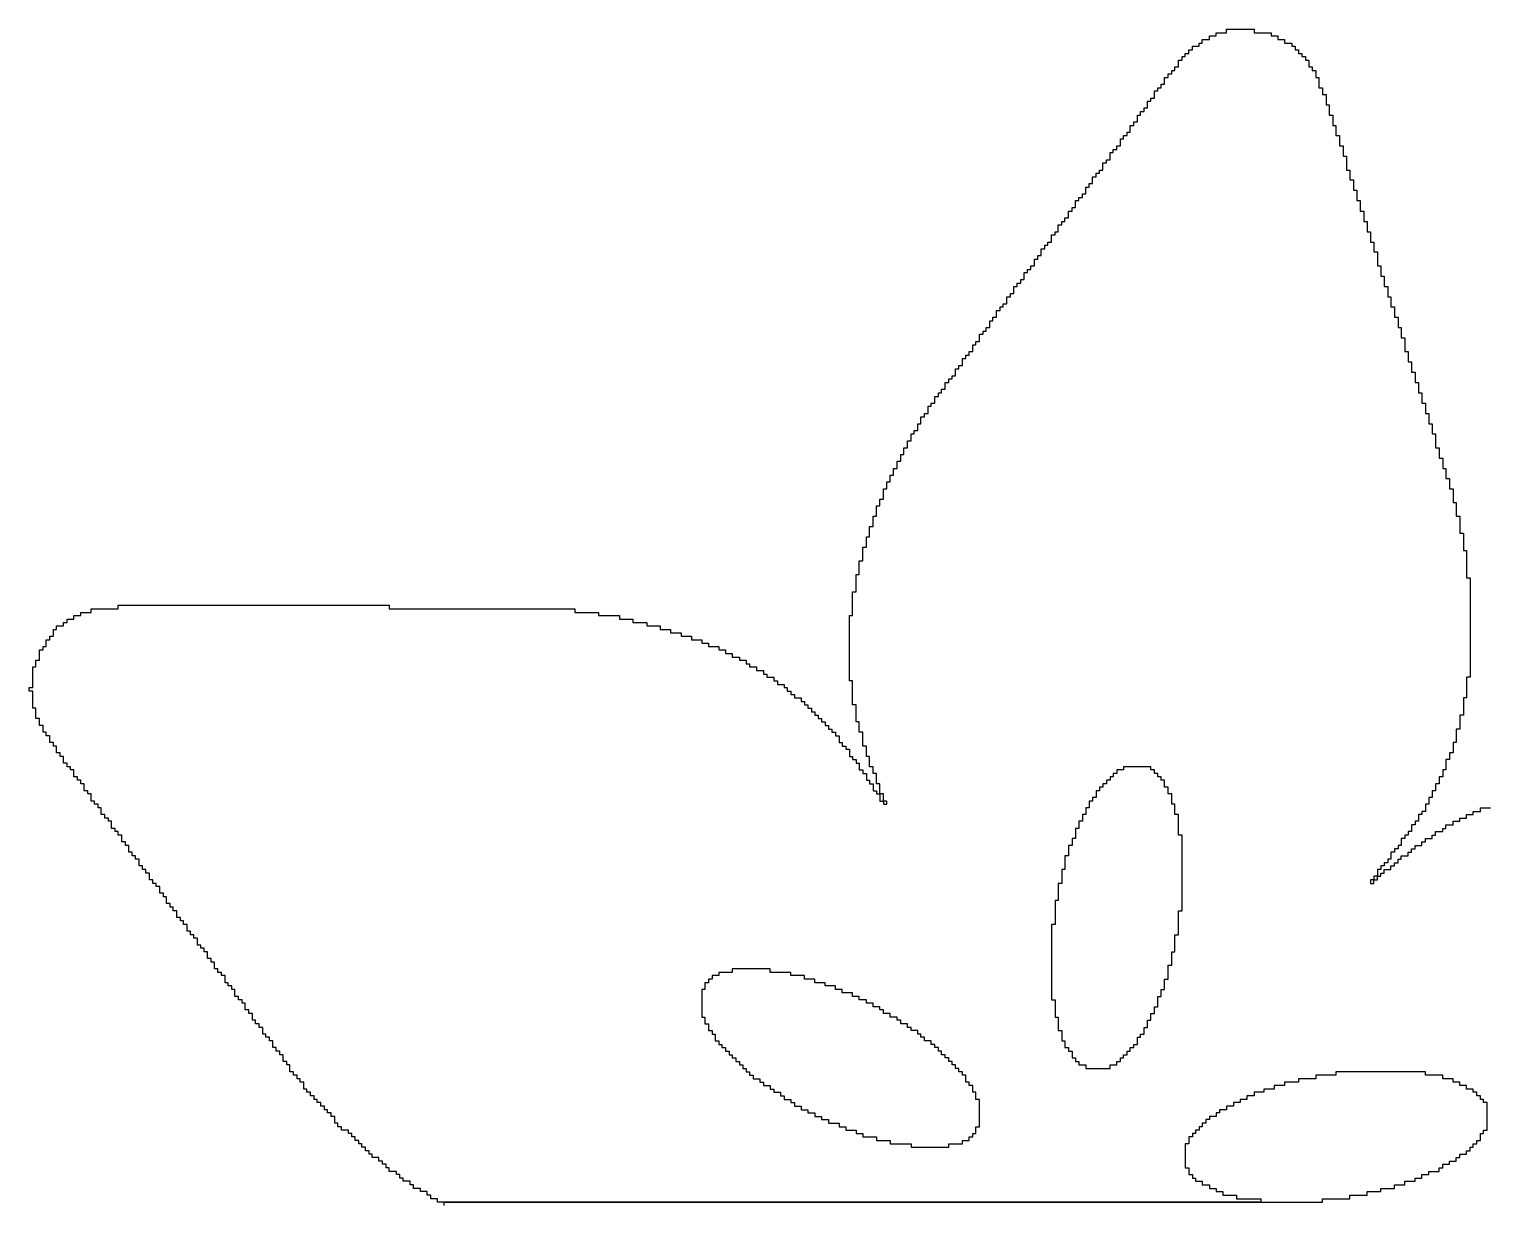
# Model space of a CAD drawing. Extents: x 116.1 to 178.6, y -119.4 to -92.3.
# Drawn here: x 152.688 to 155.93, y -106.177 to -103.567 of the extents above; entities that cross this region are included whole.
import ezdxf

# ---------------------------------------------------------------- set-up
doc = ezdxf.new("R2010")
doc.units = 0
doc.header["$MEASUREMENT"] = 0
doc.layers.add('BLACK', color=7, linetype='CONTINUOUS')

msp = doc.modelspace()

# ---------------------------------------------------------------- linework, layer by layer
at = {"layer": 'BLACK', "linetype": 'CONTINUOUS'}
for p, q in [((155.294, -103.598), (155.294, -103.59)), ((155.294, -103.59), (155.31, -103.59)), ((155.31, -103.59), (155.31, -103.582)), ((155.31, -103.582), (155.325, -103.582)), ((155.325, -103.582), (155.325, -103.575)), ((155.325, -103.575), (155.348, -103.575)), ((155.348, -103.575), (155.348, -103.567)), ((155.348, -103.567), (155.409, -103.567)), ((155.409, -103.567), (155.409, -103.575)), ((155.409, -103.575), (155.447, -103.575)), ((155.447, -103.575), (155.447, -103.582)), ((155.447, -103.582), (155.462, -103.582)), ((155.462, -103.582), (155.462, -103.59)), ((155.462, -103.59), (155.477, -103.59)), ((155.477, -103.59), (155.477, -103.598)), ((155.249, -103.636), (155.249, -103.628)), ((155.249, -103.628), (155.256, -103.628)), ((155.256, -103.628), (155.256, -103.621)), ((155.256, -103.621), (155.264, -103.621)), ((155.264, -103.621), (155.264, -103.613)), ((155.264, -103.613), (155.272, -103.613)), ((155.272, -103.613), (155.272, -103.605)), ((155.272, -103.605), (155.287, -103.605)), ((155.287, -103.605), (155.287, -103.598)), ((155.287, -103.598), (155.294, -103.598)), ((155.477, -103.598), (155.493, -103.598)), ((155.493, -103.598), (155.493, -103.605)), ((155.493, -103.605), (155.5, -103.605)), ((155.5, -103.605), (155.5, -103.613)), ((155.5, -103.613), (155.508, -103.613)), ((155.508, -103.613), (155.508, -103.621)), ((155.508, -103.621), (155.515, -103.621)), ((155.515, -103.621), (155.515, -103.628)), ((155.515, -103.628), (155.523, -103.628)), ((155.523, -103.628), (155.523, -103.636)), ((155.226, -103.666), (155.226, -103.659)), ((155.226, -103.659), (155.233, -103.659)), ((155.233, -103.659), (155.233, -103.651)), ((155.233, -103.651), (155.241, -103.651)), ((155.241, -103.651), (155.241, -103.636)), ((155.241, -103.636), (155.249, -103.636)), ((155.523, -103.636), (155.531, -103.636)), ((155.531, -103.636), (155.531, -103.651)), ((155.531, -103.651), (155.538, -103.651)), ((155.538, -103.651), (155.538, -103.659)), ((155.538, -103.659), (155.546, -103.659)), ((155.546, -103.659), (155.546, -103.674)), ((155.203, -103.697), (155.203, -103.689)), ((155.203, -103.689), (155.21, -103.689)), ((155.21, -103.689), (155.21, -103.674)), ((155.21, -103.674), (155.218, -103.674)), ((155.218, -103.674), (155.218, -103.666)), ((155.218, -103.666), (155.226, -103.666)), ((155.546, -103.674), (155.553, -103.674)), ((155.553, -103.674), (155.553, -103.697)), ((155.172, -103.742), (155.172, -103.727)), ((155.172, -103.727), (155.18, -103.727)), ((155.18, -103.727), (155.18, -103.72)), ((155.18, -103.72), (155.188, -103.72)), ((155.188, -103.72), (155.188, -103.704)), ((155.188, -103.704), (155.195, -103.704)), ((155.195, -103.704), (155.195, -103.697)), ((155.195, -103.697), (155.203, -103.697)), ((155.553, -103.697), (155.561, -103.697)), ((155.561, -103.697), (155.561, -103.712)), ((155.561, -103.712), (155.569, -103.712)), ((155.569, -103.712), (155.569, -103.735)), ((155.15, -103.773), (155.15, -103.758)), ((155.15, -103.758), (155.157, -103.758)), ((155.157, -103.758), (155.157, -103.75)), ((155.157, -103.75), (155.165, -103.75)), ((155.165, -103.75), (155.165, -103.742)), ((155.165, -103.742), (155.172, -103.742)), ((155.569, -103.735), (155.576, -103.735)), ((155.576, -103.735), (155.576, -103.758)), ((155.576, -103.758), (155.584, -103.758)), ((155.584, -103.758), (155.584, -103.781)), ((155.134, -103.796), (155.134, -103.781)), ((155.134, -103.781), (155.142, -103.781)), ((155.142, -103.781), (155.142, -103.773)), ((155.142, -103.773), (155.15, -103.773)), ((155.584, -103.781), (155.591, -103.781)), ((155.591, -103.781), (155.591, -103.803)), ((155.112, -103.826), (155.112, -103.811)), ((155.112, -103.811), (155.119, -103.811)), ((155.119, -103.811), (155.119, -103.803)), ((155.119, -103.803), (155.127, -103.803)), ((155.127, -103.803), (155.127, -103.796)), ((155.127, -103.796), (155.134, -103.796)), ((155.591, -103.803), (155.599, -103.803)), ((155.599, -103.803), (155.599, -103.826)), ((155.081, -103.864), (155.081, -103.857)), ((155.081, -103.857), (155.089, -103.857)), ((155.089, -103.857), (155.089, -103.841)), ((155.089, -103.841), (155.096, -103.841)), ((155.096, -103.841), (155.096, -103.834)), ((155.096, -103.834), (155.104, -103.834)), ((155.104, -103.834), (155.104, -103.826)), ((155.104, -103.826), (155.112, -103.826)), ((155.599, -103.826), (155.607, -103.826)), ((155.607, -103.826), (155.607, -103.849)), ((155.607, -103.849), (155.614, -103.849)), ((155.614, -103.849), (155.614, -103.88)), ((155.058, -103.895), (155.058, -103.887)), ((155.058, -103.887), (155.066, -103.887)), ((155.066, -103.887), (155.066, -103.88)), ((155.066, -103.88), (155.073, -103.88)), ((155.073, -103.88), (155.073, -103.864)), ((155.073, -103.864), (155.081, -103.864)), ((155.614, -103.88), (155.622, -103.88)), ((155.622, -103.88), (155.622, -103.902)), ((155.035, -103.933), (155.035, -103.918)), ((155.035, -103.918), (155.043, -103.918)), ((155.043, -103.918), (155.043, -103.91)), ((155.043, -103.91), (155.05, -103.91)), ((155.05, -103.91), (155.05, -103.895)), ((155.05, -103.895), (155.058, -103.895)), ((155.622, -103.902), (155.63, -103.902)), ((155.63, -103.902), (155.63, -103.925)), ((155.012, -103.963), (155.012, -103.948)), ((155.012, -103.948), (155.02, -103.948)), ((155.02, -103.948), (155.02, -103.941)), ((155.02, -103.941), (155.028, -103.941)), ((155.028, -103.941), (155.028, -103.933)), ((155.028, -103.933), (155.035, -103.933)), ((155.63, -103.925), (155.637, -103.925)), ((155.637, -103.925), (155.637, -103.948)), ((155.637, -103.948), (155.645, -103.948)), ((155.645, -103.948), (155.645, -103.971)), ((154.989, -103.994), (154.989, -103.986)), ((154.989, -103.986), (154.997, -103.986)), ((154.997, -103.986), (154.997, -103.971)), ((154.997, -103.971), (155.005, -103.971)), ((155.005, -103.971), (155.005, -103.963)), ((155.005, -103.963), (155.012, -103.963)), ((155.645, -103.971), (155.653, -103.971)), ((155.653, -103.971), (155.653, -103.994)), ((154.967, -104.024), (154.967, -104.017)), ((154.967, -104.017), (154.974, -104.017)), ((154.974, -104.017), (154.974, -104.002)), ((154.974, -104.002), (154.982, -104.002)), ((154.982, -104.002), (154.982, -103.994)), ((154.982, -103.994), (154.989, -103.994)), ((155.653, -103.994), (155.66, -103.994)), ((155.66, -103.994), (155.66, -104.017)), ((155.66, -104.017), (155.668, -104.017)), ((155.668, -104.017), (155.668, -104.04)), ((154.944, -104.055), (154.944, -104.047)), ((154.944, -104.047), (154.951, -104.047)), ((154.951, -104.047), (154.951, -104.04)), ((154.951, -104.04), (154.959, -104.04)), ((154.959, -104.04), (154.959, -104.024)), ((154.959, -104.024), (154.967, -104.024)), ((155.668, -104.04), (155.675, -104.04)), ((155.675, -104.04), (155.675, -104.062)), ((154.921, -104.093), (154.921, -104.078)), ((154.921, -104.078), (154.929, -104.078)), ((154.929, -104.078), (154.929, -104.07)), ((154.929, -104.07), (154.936, -104.07)), ((154.936, -104.07), (154.936, -104.055)), ((154.936, -104.055), (154.944, -104.055)), ((155.675, -104.062), (155.683, -104.062)), ((155.683, -104.062), (155.683, -104.093)), ((154.898, -104.123), (154.898, -104.108)), ((154.898, -104.108), (154.906, -104.108)), ((154.906, -104.108), (154.906, -104.101)), ((154.906, -104.101), (154.913, -104.101)), ((154.913, -104.101), (154.913, -104.093)), ((154.913, -104.093), (154.921, -104.093)), ((155.683, -104.093), (155.691, -104.093)), ((155.691, -104.093), (155.691, -104.116)), ((155.691, -104.116), (155.698, -104.116)), ((155.698, -104.116), (155.698, -104.139)), ((154.875, -104.154), (154.875, -104.139)), ((154.875, -104.139), (154.883, -104.139)), ((154.883, -104.139), (154.883, -104.131)), ((154.883, -104.131), (154.891, -104.131)), ((154.891, -104.131), (154.891, -104.123)), ((154.891, -104.123), (154.898, -104.123)), ((155.698, -104.139), (155.706, -104.139)), ((155.706, -104.139), (155.706, -104.162)), ((154.852, -104.184), (154.852, -104.177)), ((154.852, -104.177), (154.86, -104.177)), ((154.86, -104.177), (154.86, -104.162)), ((154.86, -104.162), (154.868, -104.162)), ((154.868, -104.162), (154.868, -104.154)), ((154.868, -104.154), (154.875, -104.154)), ((155.706, -104.162), (155.713, -104.162)), ((155.713, -104.162), (155.713, -104.184)), ((154.829, -104.215), (154.829, -104.207)), ((154.829, -104.207), (154.837, -104.207)), ((154.837, -104.207), (154.837, -104.192)), ((154.837, -104.192), (154.845, -104.192)), ((154.845, -104.192), (154.845, -104.184)), ((154.845, -104.184), (154.852, -104.184)), ((155.713, -104.184), (155.721, -104.184)), ((155.721, -104.184), (155.721, -104.207)), ((155.721, -104.207), (155.729, -104.207)), ((155.729, -104.207), (155.729, -104.23)), ((154.799, -104.261), (154.799, -104.245)), ((154.799, -104.245), (154.807, -104.245)), ((154.807, -104.245), (154.807, -104.238)), ((154.807, -104.238), (154.814, -104.238)), ((154.814, -104.238), (154.814, -104.23)), ((154.814, -104.23), (154.822, -104.23)), ((154.822, -104.23), (154.822, -104.215)), ((154.822, -104.215), (154.829, -104.215)), ((155.729, -104.23), (155.736, -104.23)), ((155.736, -104.23), (155.736, -104.253)), ((154.784, -104.283), (154.784, -104.268)), ((154.784, -104.268), (154.791, -104.268)), ((154.791, -104.268), (154.791, -104.261)), ((154.791, -104.261), (154.799, -104.261)), ((155.736, -104.253), (155.744, -104.253)), ((155.744, -104.253), (155.744, -104.283)), ((154.761, -104.314), (154.761, -104.299)), ((154.761, -104.299), (154.769, -104.299)), ((154.769, -104.299), (154.769, -104.291)), ((154.769, -104.291), (154.776, -104.291)), ((154.776, -104.291), (154.776, -104.283)), ((154.776, -104.283), (154.784, -104.283)), ((155.744, -104.283), (155.751, -104.283)), ((155.751, -104.283), (155.751, -104.306)), ((155.751, -104.306), (155.759, -104.306)), ((155.759, -104.306), (155.759, -104.329)), ((154.738, -104.344), (154.738, -104.337)), ((154.738, -104.337), (154.746, -104.337)), ((154.746, -104.337), (154.746, -104.322)), ((154.746, -104.322), (154.753, -104.322)), ((154.753, -104.322), (154.753, -104.314)), ((154.753, -104.314), (154.761, -104.314)), ((155.759, -104.329), (155.767, -104.329)), ((155.767, -104.329), (155.767, -104.352)), ((154.708, -104.383), (154.708, -104.375)), ((154.708, -104.375), (154.715, -104.375)), ((154.715, -104.375), (154.715, -104.367)), ((154.715, -104.367), (154.723, -104.367)), ((154.723, -104.367), (154.723, -104.352)), ((154.723, -104.352), (154.731, -104.352)), ((154.731, -104.352), (154.731, -104.344)), ((154.731, -104.344), (154.738, -104.344)), ((155.767, -104.352), (155.774, -104.352)), ((155.774, -104.352), (155.774, -104.375)), ((155.774, -104.375), (155.782, -104.375)), ((155.782, -104.375), (155.782, -104.398)), ((154.685, -104.421), (154.685, -104.405)), ((154.685, -104.405), (154.692, -104.405)), ((154.692, -104.405), (154.692, -104.398)), ((154.692, -104.398), (154.7, -104.398)), ((154.7, -104.398), (154.7, -104.383)), ((154.7, -104.383), (154.708, -104.383)), ((155.782, -104.398), (155.79, -104.398)), ((155.79, -104.398), (155.79, -104.421)), ((154.669, -104.444), (154.669, -104.428)), ((154.669, -104.428), (154.677, -104.428)), ((154.677, -104.428), (154.677, -104.421)), ((154.677, -104.421), (154.685, -104.421)), ((155.79, -104.421), (155.797, -104.421)), ((155.797, -104.421), (155.797, -104.444)), ((154.647, -104.482), (154.647, -104.466)), ((154.647, -104.466), (154.654, -104.466)), ((154.654, -104.466), (154.654, -104.459)), ((154.654, -104.459), (154.662, -104.459)), ((154.662, -104.459), (154.662, -104.444)), ((154.662, -104.444), (154.669, -104.444)), ((155.797, -104.444), (155.805, -104.444)), ((155.805, -104.444), (155.805, -104.466)), ((155.805, -104.466), (155.812, -104.466)), ((155.812, -104.466), (155.812, -104.497)), ((154.631, -104.512), (154.631, -104.497)), ((154.631, -104.497), (154.639, -104.497)), ((154.639, -104.497), (154.639, -104.482)), ((154.639, -104.482), (154.647, -104.482)), ((155.812, -104.497), (155.82, -104.497)), ((155.82, -104.497), (155.82, -104.52)), ((154.616, -104.543), (154.616, -104.527)), ((154.616, -104.527), (154.624, -104.527)), ((154.624, -104.527), (154.624, -104.512)), ((154.624, -104.512), (154.631, -104.512)), ((155.82, -104.52), (155.828, -104.52)), ((155.828, -104.52), (155.828, -104.543)), ((154.601, -104.573), (154.601, -104.558)), ((154.601, -104.558), (154.608, -104.558)), ((154.608, -104.558), (154.608, -104.543)), ((154.608, -104.543), (154.616, -104.543)), ((155.828, -104.543), (155.835, -104.543)), ((155.835, -104.543), (155.835, -104.565)), ((155.835, -104.565), (155.843, -104.565)), ((155.843, -104.565), (155.843, -104.588)), ((154.586, -104.611), (154.586, -104.588)), ((154.586, -104.588), (154.593, -104.588)), ((154.593, -104.588), (154.593, -104.573)), ((154.593, -104.573), (154.601, -104.573)), ((155.843, -104.588), (155.851, -104.588)), ((155.851, -104.588), (155.851, -104.619)), ((154.57, -104.649), (154.57, -104.626)), ((154.57, -104.626), (154.578, -104.626)), ((154.578, -104.626), (154.578, -104.611)), ((154.578, -104.611), (154.586, -104.611)), ((155.851, -104.619), (155.858, -104.619)), ((155.858, -104.619), (155.858, -104.649)), ((154.563, -104.672), (154.563, -104.649)), ((154.563, -104.649), (154.57, -104.649)), ((155.858, -104.649), (155.866, -104.649)), ((155.866, -104.649), (155.866, -104.687)), ((154.548, -104.718), (154.548, -104.695)), ((154.548, -104.695), (154.555, -104.695)), ((154.555, -104.695), (154.555, -104.672)), ((154.555, -104.672), (154.563, -104.672)), ((155.866, -104.687), (155.874, -104.687)), ((155.874, -104.687), (155.874, -104.725)), ((154.54, -104.748), (154.54, -104.718)), ((154.54, -104.718), (154.548, -104.718)), ((155.874, -104.725), (155.881, -104.725)), ((155.881, -104.725), (155.881, -104.786)), ((154.532, -104.779), (154.532, -104.748)), ((154.532, -104.748), (154.54, -104.748)), ((154.525, -104.817), (154.525, -104.779)), ((154.525, -104.779), (154.532, -104.779)), ((155.881, -104.786), (155.889, -104.786)), ((155.889, -104.786), (155.889, -105.007)), ((154.517, -104.87), (154.517, -104.817)), ((154.517, -104.817), (154.525, -104.817)), ((152.826, -104.863), (152.826, -104.855)), ((152.826, -104.855), (152.886, -104.855)), ((152.886, -104.855), (152.886, -104.847)), ((152.886, -104.847), (153.488, -104.847)), ((153.488, -104.847), (153.488, -104.855)), ((153.488, -104.855), (153.9, -104.855)), ((153.9, -104.855), (153.9, -104.863)), ((152.749, -104.901), (152.749, -104.893)), ((152.749, -104.893), (152.764, -104.893)), ((152.764, -104.893), (152.764, -104.885)), ((152.764, -104.885), (152.772, -104.885)), ((152.772, -104.885), (152.772, -104.878)), ((152.772, -104.878), (152.787, -104.878)), ((152.787, -104.878), (152.787, -104.87)), ((152.787, -104.87), (152.803, -104.87)), ((152.803, -104.87), (152.803, -104.863)), ((152.803, -104.863), (152.826, -104.863)), ((153.9, -104.863), (153.953, -104.863)), ((153.953, -104.863), (153.953, -104.87)), ((153.953, -104.87), (153.999, -104.87)), ((153.999, -104.87), (153.999, -104.878)), ((153.999, -104.878), (154.029, -104.878)), ((154.029, -104.878), (154.029, -104.885)), ((154.029, -104.885), (154.06, -104.885)), ((154.06, -104.885), (154.06, -104.893)), ((154.06, -104.893), (154.09, -104.893)), ((154.09, -104.893), (154.09, -104.901)), ((154.51, -105.015), (154.51, -104.87)), ((154.51, -104.87), (154.517, -104.87)), ((152.726, -104.939), (152.726, -104.924)), ((152.726, -104.924), (152.734, -104.924)), ((152.734, -104.924), (152.734, -104.916)), ((152.734, -104.916), (152.742, -104.916)), ((152.742, -104.916), (152.742, -104.901)), ((152.742, -104.901), (152.749, -104.901)), ((154.09, -104.901), (154.113, -104.901)), ((154.113, -104.901), (154.113, -104.908)), ((154.113, -104.908), (154.136, -104.908)), ((154.136, -104.908), (154.136, -104.916)), ((154.136, -104.916), (154.159, -104.916)), ((154.159, -104.916), (154.159, -104.924)), ((154.159, -104.924), (154.182, -104.924)), ((154.182, -104.924), (154.182, -104.931)), ((152.711, -104.969), (152.711, -104.946)), ((152.711, -104.946), (152.719, -104.946)), ((152.719, -104.946), (152.719, -104.939)), ((152.719, -104.939), (152.726, -104.939)), ((154.182, -104.931), (154.197, -104.931)), ((154.197, -104.931), (154.197, -104.939)), ((154.197, -104.939), (154.22, -104.939)), ((154.22, -104.939), (154.22, -104.946)), ((154.22, -104.946), (154.235, -104.946)), ((154.235, -104.946), (154.235, -104.954)), ((154.235, -104.954), (154.25, -104.954)), ((154.25, -104.954), (154.25, -104.962)), ((152.696, -105.03), (152.696, -104.984)), ((152.696, -104.984), (152.703, -104.984)), ((152.703, -104.984), (152.703, -104.969)), ((152.703, -104.969), (152.711, -104.969)), ((154.25, -104.962), (154.266, -104.962)), ((154.266, -104.962), (154.266, -104.969)), ((154.266, -104.969), (154.281, -104.969)), ((154.281, -104.969), (154.281, -104.977)), ((154.281, -104.977), (154.288, -104.977)), ((154.288, -104.977), (154.288, -104.984)), ((154.288, -104.984), (154.304, -104.984)), ((154.304, -104.984), (154.304, -104.992)), ((154.304, -104.992), (154.319, -104.992)), ((154.319, -104.992), (154.319, -105)), ((154.319, -105), (154.327, -105)), ((154.327, -105), (154.327, -105.007)), ((154.327, -105.007), (154.342, -105.007)), ((154.342, -105.007), (154.342, -105.015)), ((154.342, -105.015), (154.35, -105.015)), ((154.35, -105.015), (154.35, -105.023)), ((154.35, -105.023), (154.365, -105.023)), ((154.365, -105.023), (154.365, -105.03)), ((154.517, -105.015), (154.51, -105.015)), ((154.517, -105.068), (154.517, -105.015)), ((155.889, -105.007), (155.881, -105.007)), ((155.881, -105.007), (155.881, -105.053)), ((152.688, -105.038), (152.688, -105.03)), ((152.688, -105.03), (152.696, -105.03)), ((152.696, -105.038), (152.688, -105.038)), ((152.696, -105.076), (152.696, -105.038)), ((154.365, -105.03), (154.372, -105.03)), ((154.372, -105.03), (154.372, -105.038)), ((154.372, -105.038), (154.38, -105.038)), ((154.38, -105.038), (154.38, -105.045)), ((154.38, -105.045), (154.388, -105.045)), ((154.388, -105.045), (154.388, -105.053)), ((154.388, -105.053), (154.403, -105.053)), ((154.403, -105.053), (154.403, -105.061)), ((155.881, -105.053), (155.874, -105.053)), ((155.874, -105.053), (155.874, -105.091)), ((152.703, -105.076), (152.696, -105.076)), ((152.703, -105.099), (152.703, -105.076)), ((154.403, -105.061), (154.41, -105.061)), ((154.41, -105.061), (154.41, -105.068)), ((154.41, -105.068), (154.418, -105.068)), ((154.418, -105.068), (154.418, -105.076)), ((154.418, -105.076), (154.426, -105.076)), ((154.426, -105.076), (154.426, -105.084)), ((154.426, -105.084), (154.433, -105.084)), ((154.433, -105.084), (154.433, -105.091)), ((154.525, -105.068), (154.517, -105.068)), ((154.525, -105.106), (154.525, -105.068)), ((152.711, -105.099), (152.703, -105.099)), ((152.711, -105.114), (152.711, -105.099)), ((152.719, -105.114), (152.711, -105.114)), ((152.719, -105.129), (152.719, -105.114)), ((154.433, -105.091), (154.441, -105.091)), ((154.441, -105.091), (154.441, -105.099)), ((154.441, -105.099), (154.448, -105.099)), ((154.448, -105.099), (154.448, -105.106)), ((154.448, -105.106), (154.456, -105.106)), ((154.456, -105.106), (154.456, -105.114)), ((154.456, -105.114), (154.464, -105.114)), ((154.464, -105.114), (154.464, -105.122)), ((154.532, -105.106), (154.525, -105.106)), ((154.532, -105.129), (154.532, -105.106)), ((155.874, -105.091), (155.866, -105.091)), ((155.866, -105.091), (155.866, -105.122)), ((152.726, -105.129), (152.719, -105.129)), ((152.726, -105.137), (152.726, -105.129)), ((152.734, -105.137), (152.726, -105.137)), ((152.734, -105.152), (152.734, -105.137)), ((152.742, -105.152), (152.734, -105.152)), ((152.742, -105.16), (152.742, -105.152)), ((154.464, -105.122), (154.471, -105.122)), ((154.471, -105.122), (154.471, -105.129)), ((154.471, -105.129), (154.479, -105.129)), ((154.479, -105.129), (154.479, -105.137)), ((154.479, -105.137), (154.487, -105.137)), ((154.487, -105.137), (154.487, -105.152)), ((154.487, -105.152), (154.494, -105.152)), ((154.494, -105.152), (154.494, -105.16)), ((154.54, -105.129), (154.532, -105.129)), ((154.54, -105.16), (154.54, -105.129)), ((155.858, -105.152), (155.851, -105.152)), ((155.851, -105.152), (155.851, -105.175)), ((155.866, -105.122), (155.858, -105.122)), ((155.858, -105.122), (155.858, -105.152)), ((152.749, -105.16), (152.742, -105.16)), ((152.749, -105.175), (152.749, -105.16)), ((152.757, -105.175), (152.749, -105.175)), ((152.757, -105.183), (152.757, -105.175)), ((152.764, -105.183), (152.757, -105.183)), ((152.764, -105.198), (152.764, -105.183)), ((154.494, -105.16), (154.502, -105.16)), ((154.502, -105.16), (154.502, -105.167)), ((154.502, -105.167), (154.51, -105.167)), ((154.51, -105.167), (154.51, -105.183)), ((154.51, -105.183), (154.517, -105.183)), ((154.517, -105.183), (154.517, -105.19)), ((154.548, -105.16), (154.54, -105.16)), ((154.548, -105.183), (154.548, -105.16)), ((154.555, -105.183), (154.548, -105.183)), ((154.555, -105.206), (154.555, -105.183)), ((155.851, -105.175), (155.843, -105.175)), ((155.843, -105.175), (155.843, -105.19)), ((152.772, -105.198), (152.764, -105.198)), ((152.772, -105.206), (152.772, -105.198)), ((152.78, -105.206), (152.772, -105.206)), ((152.78, -105.213), (152.78, -105.206)), ((152.787, -105.213), (152.78, -105.213)), ((152.787, -105.228), (152.787, -105.213)), ((154.517, -105.19), (154.525, -105.19)), ((154.525, -105.19), (154.525, -105.198)), ((154.525, -105.198), (154.532, -105.198)), ((154.532, -105.198), (154.532, -105.213)), ((154.532, -105.213), (154.54, -105.213)), ((154.54, -105.213), (154.54, -105.221)), ((154.563, -105.206), (154.555, -105.206)), ((154.563, -105.221), (154.563, -105.206)), ((155.119, -105.213), (155.104, -105.213)), ((155.104, -105.213), (155.104, -105.221)), ((155.18, -105.206), (155.119, -105.206)), ((155.119, -105.206), (155.119, -105.213)), ((155.18, -105.213), (155.18, -105.206)), ((155.188, -105.213), (155.18, -105.213)), ((155.188, -105.221), (155.188, -105.213)), ((155.835, -105.213), (155.828, -105.213)), ((155.828, -105.213), (155.828, -105.228)), ((155.843, -105.19), (155.835, -105.19)), ((155.835, -105.19), (155.835, -105.213)), ((152.795, -105.228), (152.787, -105.228)), ((152.795, -105.236), (152.795, -105.228)), ((152.803, -105.236), (152.795, -105.236)), ((152.803, -105.244), (152.803, -105.236)), ((152.81, -105.244), (152.803, -105.244)), ((152.81, -105.259), (152.81, -105.244)), ((154.54, -105.221), (154.548, -105.221)), ((154.548, -105.221), (154.548, -105.236)), ((154.548, -105.236), (154.555, -105.236)), ((154.555, -105.236), (154.555, -105.244)), ((154.555, -105.244), (154.563, -105.244)), ((154.57, -105.221), (154.563, -105.221)), ((154.563, -105.244), (154.563, -105.259)), ((154.57, -105.244), (154.57, -105.221)), ((154.578, -105.244), (154.57, -105.244)), ((154.578, -105.266), (154.578, -105.244)), ((155.073, -105.251), (155.066, -105.251)), ((155.066, -105.251), (155.066, -105.259)), ((155.081, -105.244), (155.073, -105.244)), ((155.073, -105.244), (155.073, -105.251)), ((155.089, -105.236), (155.081, -105.236)), ((155.081, -105.236), (155.081, -105.244)), ((155.096, -105.228), (155.089, -105.228)), ((155.089, -105.228), (155.089, -105.236)), ((155.096, -105.221), (155.096, -105.228)), ((155.104, -105.221), (155.096, -105.221)), ((155.195, -105.221), (155.188, -105.221)), ((155.195, -105.228), (155.195, -105.221)), ((155.203, -105.228), (155.195, -105.228)), ((155.203, -105.236), (155.203, -105.228)), ((155.21, -105.236), (155.203, -105.236)), ((155.21, -105.251), (155.21, -105.236)), ((155.218, -105.251), (155.21, -105.251)), ((155.218, -105.266), (155.218, -105.251)), ((155.82, -105.244), (155.812, -105.244)), ((155.812, -105.244), (155.812, -105.259)), ((155.828, -105.228), (155.82, -105.228)), ((155.82, -105.228), (155.82, -105.244)), ((152.818, -105.259), (152.81, -105.259)), ((152.818, -105.266), (152.818, -105.259)), ((152.826, -105.266), (152.818, -105.266)), ((152.826, -105.282), (152.826, -105.266)), ((152.833, -105.282), (152.826, -105.282)), ((152.833, -105.289), (152.833, -105.282)), ((154.563, -105.259), (154.57, -105.259)), ((154.57, -105.259), (154.57, -105.266)), ((154.57, -105.266), (154.578, -105.266)), ((154.578, -105.266), (154.578, -105.282)), ((154.586, -105.266), (154.578, -105.266)), ((154.578, -105.282), (154.586, -105.282)), ((154.586, -105.282), (154.586, -105.266)), ((154.586, -105.282), (154.586, -105.289)), ((154.593, -105.282), (154.586, -105.282)), ((154.593, -105.289), (154.593, -105.282)), ((155.05, -105.282), (155.043, -105.282)), ((155.043, -105.282), (155.043, -105.297)), ((155.058, -105.274), (155.05, -105.274)), ((155.05, -105.274), (155.05, -105.282)), ((155.066, -105.259), (155.058, -105.259)), ((155.058, -105.259), (155.058, -105.274)), ((155.226, -105.266), (155.218, -105.266)), ((155.226, -105.289), (155.226, -105.266)), ((155.805, -105.274), (155.797, -105.274)), ((155.797, -105.274), (155.797, -105.289)), ((155.812, -105.259), (155.805, -105.259)), ((155.805, -105.259), (155.805, -105.274)), ((152.841, -105.289), (152.833, -105.289)), ((152.841, -105.297), (152.841, -105.289)), ((152.848, -105.297), (152.841, -105.297)), ((152.848, -105.312), (152.848, -105.297)), ((152.856, -105.312), (152.848, -105.312)), ((152.856, -105.32), (152.856, -105.312)), ((154.586, -105.289), (154.593, -105.289)), ((155.035, -105.312), (155.028, -105.312)), ((155.028, -105.312), (155.028, -105.327)), ((155.043, -105.297), (155.035, -105.297)), ((155.035, -105.297), (155.035, -105.312)), ((155.233, -105.289), (155.226, -105.289)), ((155.233, -105.312), (155.233, -105.289)), ((155.241, -105.312), (155.233, -105.312)), ((155.241, -105.358), (155.241, -105.312)), ((155.782, -105.312), (155.774, -105.312)), ((155.774, -105.312), (155.774, -105.327)), ((155.79, -105.305), (155.782, -105.305)), ((155.782, -105.305), (155.782, -105.312)), ((155.797, -105.289), (155.79, -105.289)), ((155.79, -105.289), (155.79, -105.305)), ((155.881, -105.32), (155.881, -105.312)), ((155.881, -105.312), (155.896, -105.312)), ((155.896, -105.312), (155.896, -105.305)), ((155.896, -105.305), (155.912, -105.305)), ((155.912, -105.305), (155.912, -105.297)), ((155.912, -105.297), (155.934, -105.297)), ((152.864, -105.32), (152.856, -105.32)), ((152.864, -105.327), (152.864, -105.32)), ((152.871, -105.327), (152.864, -105.327)), ((152.871, -105.343), (152.871, -105.327)), ((152.879, -105.343), (152.871, -105.343)), ((152.879, -105.35), (152.879, -105.343)), ((155.02, -105.343), (155.012, -105.343)), ((155.012, -105.343), (155.012, -105.365)), ((155.028, -105.327), (155.02, -105.327)), ((155.02, -105.327), (155.02, -105.343)), ((155.767, -105.335), (155.759, -105.335)), ((155.759, -105.335), (155.759, -105.35)), ((155.774, -105.327), (155.767, -105.327)), ((155.767, -105.327), (155.767, -105.335)), ((155.828, -105.35), (155.828, -105.343)), ((155.828, -105.343), (155.835, -105.343)), ((155.835, -105.343), (155.835, -105.335)), ((155.835, -105.335), (155.851, -105.335)), ((155.851, -105.335), (155.851, -105.327)), ((155.851, -105.327), (155.866, -105.327)), ((155.866, -105.327), (155.866, -105.32)), ((155.866, -105.32), (155.881, -105.32)), ((152.886, -105.35), (152.879, -105.35)), ((152.886, -105.358), (152.886, -105.35)), ((152.894, -105.358), (152.886, -105.358)), ((152.894, -105.373), (152.894, -105.358)), ((152.902, -105.373), (152.894, -105.373)), ((152.902, -105.381), (152.902, -105.373)), ((152.909, -105.381), (152.902, -105.381)), ((152.909, -105.396), (152.909, -105.381)), ((155.005, -105.381), (154.997, -105.381)), ((154.997, -105.381), (154.997, -105.404)), ((155.012, -105.365), (155.005, -105.365)), ((155.005, -105.365), (155.005, -105.381)), ((155.249, -105.358), (155.241, -105.358)), ((155.249, -105.526), (155.249, -105.358)), ((155.736, -105.381), (155.729, -105.381)), ((155.729, -105.381), (155.729, -105.388)), ((155.744, -105.365), (155.736, -105.365)), ((155.736, -105.365), (155.736, -105.381)), ((155.751, -105.358), (155.744, -105.358)), ((155.744, -105.358), (155.744, -105.365)), ((155.759, -105.35), (155.751, -105.35)), ((155.751, -105.35), (155.751, -105.358)), ((155.767, -105.388), (155.767, -105.381)), ((155.767, -105.381), (155.782, -105.381)), ((155.782, -105.381), (155.782, -105.373)), ((155.782, -105.373), (155.79, -105.373)), ((155.79, -105.373), (155.79, -105.365)), ((155.79, -105.365), (155.805, -105.365)), ((155.805, -105.365), (155.805, -105.358)), ((155.805, -105.358), (155.812, -105.358)), ((155.812, -105.358), (155.812, -105.35)), ((155.812, -105.35), (155.828, -105.35)), ((152.917, -105.396), (152.909, -105.396)), ((152.917, -105.404), (152.917, -105.396)), ((152.924, -105.404), (152.917, -105.404)), ((152.924, -105.411), (152.924, -105.404)), ((152.932, -105.411), (152.924, -105.411)), ((152.932, -105.426), (152.932, -105.411)), ((154.997, -105.404), (154.989, -105.404)), ((154.989, -105.404), (154.989, -105.434)), ((155.713, -105.411), (155.706, -105.411)), ((155.706, -105.411), (155.706, -105.419)), ((155.721, -105.396), (155.713, -105.396)), ((155.713, -105.396), (155.713, -105.411)), ((155.729, -105.388), (155.721, -105.388)), ((155.721, -105.388), (155.721, -105.396)), ((155.729, -105.419), (155.729, -105.411)), ((155.729, -105.411), (155.736, -105.411)), ((155.736, -105.411), (155.736, -105.404)), ((155.736, -105.404), (155.751, -105.404)), ((155.751, -105.404), (155.751, -105.396)), ((155.751, -105.396), (155.759, -105.396)), ((155.759, -105.396), (155.759, -105.388)), ((155.759, -105.388), (155.767, -105.388)), ((152.94, -105.426), (152.932, -105.426)), ((152.94, -105.434), (152.94, -105.426)), ((152.947, -105.434), (152.94, -105.434)), ((152.947, -105.442), (152.947, -105.434)), ((152.955, -105.442), (152.947, -105.442)), ((152.955, -105.457), (152.955, -105.442)), ((154.989, -105.434), (154.982, -105.434)), ((154.982, -105.434), (154.982, -105.465)), ((155.691, -105.434), (155.683, -105.434)), ((155.683, -105.434), (155.683, -105.449)), ((155.698, -105.426), (155.691, -105.426)), ((155.691, -105.426), (155.691, -105.434)), ((155.691, -105.449), (155.691, -105.442)), ((155.691, -105.442), (155.698, -105.442)), ((155.706, -105.419), (155.698, -105.419)), ((155.698, -105.419), (155.698, -105.426)), ((155.698, -105.442), (155.698, -105.434)), ((155.698, -105.434), (155.713, -105.434)), ((155.713, -105.434), (155.713, -105.426)), ((155.713, -105.426), (155.721, -105.426)), ((155.721, -105.426), (155.721, -105.419)), ((155.721, -105.419), (155.729, -105.419)), ((152.963, -105.457), (152.955, -105.457)), ((152.963, -105.465), (152.963, -105.457)), ((152.97, -105.465), (152.963, -105.465)), ((152.97, -105.472), (152.97, -105.465)), ((152.978, -105.472), (152.97, -105.472)), ((152.978, -105.487), (152.978, -105.472)), ((154.982, -105.465), (154.974, -105.465)), ((154.974, -105.465), (154.974, -105.503)), ((155.675, -105.457), (155.668, -105.457)), ((155.668, -105.457), (155.668, -105.465)), ((155.668, -105.465), (155.675, -105.465)), ((155.683, -105.449), (155.675, -105.449)), ((155.675, -105.449), (155.675, -105.457)), ((155.675, -105.465), (155.675, -105.457)), ((155.675, -105.457), (155.683, -105.457)), ((155.683, -105.457), (155.683, -105.449)), ((155.683, -105.449), (155.691, -105.449)), ((152.986, -105.487), (152.978, -105.487)), ((152.986, -105.495), (152.986, -105.487)), ((152.993, -105.495), (152.986, -105.495)), ((152.993, -105.51), (152.993, -105.495)), ((153.001, -105.51), (152.993, -105.51)), ((153.001, -105.518), (153.001, -105.51)), ((154.974, -105.503), (154.967, -105.503)), ((154.967, -105.503), (154.967, -105.556)), ((153.008, -105.518), (153.001, -105.518)), ((153.008, -105.526), (153.008, -105.518)), ((153.016, -105.526), (153.008, -105.526)), ((153.016, -105.541), (153.016, -105.526)), ((153.024, -105.541), (153.016, -105.541)), ((153.024, -105.548), (153.024, -105.541)), ((155.241, -105.579), (155.241, -105.526)), ((155.241, -105.526), (155.249, -105.526)), ((153.031, -105.548), (153.024, -105.548)), ((153.031, -105.556), (153.031, -105.548)), ((153.039, -105.556), (153.031, -105.556)), ((153.039, -105.571), (153.039, -105.556)), ((153.046, -105.571), (153.039, -105.571)), ((153.046, -105.579), (153.046, -105.571)), ((154.967, -105.556), (154.959, -105.556)), ((154.959, -105.556), (154.959, -105.724)), ((153.054, -105.579), (153.046, -105.579)), ((153.054, -105.587), (153.054, -105.579)), ((153.062, -105.587), (153.054, -105.587)), ((153.062, -105.602), (153.062, -105.587)), ((153.069, -105.602), (153.062, -105.602)), ((153.069, -105.609), (153.069, -105.602)), ((155.233, -105.617), (155.233, -105.579)), ((155.233, -105.579), (155.241, -105.579)), ((153.077, -105.609), (153.069, -105.609)), ((153.077, -105.617), (153.077, -105.609)), ((153.084, -105.617), (153.077, -105.617)), ((153.084, -105.632), (153.084, -105.617)), ((153.092, -105.632), (153.084, -105.632)), ((153.092, -105.64), (153.092, -105.632)), ((153.1, -105.64), (153.092, -105.64)), ((153.1, -105.655), (153.1, -105.64)), ((155.226, -105.647), (155.226, -105.617)), ((155.226, -105.617), (155.233, -105.617)), ((153.107, -105.655), (153.1, -105.655)), ((153.107, -105.663), (153.107, -105.655)), ((153.115, -105.663), (153.107, -105.663)), ((153.115, -105.67), (153.115, -105.663)), ((153.123, -105.67), (153.115, -105.67)), ((153.123, -105.686), (153.123, -105.67)), ((154.205, -105.67), (154.205, -105.678)), ((154.22, -105.67), (154.205, -105.67)), ((154.25, -105.663), (154.22, -105.663)), ((154.22, -105.663), (154.22, -105.67)), ((154.334, -105.655), (154.25, -105.655)), ((154.25, -105.655), (154.25, -105.663)), ((154.334, -105.663), (154.334, -105.655)), ((154.38, -105.663), (154.334, -105.663)), ((154.38, -105.67), (154.38, -105.663)), ((154.41, -105.67), (154.38, -105.67)), ((154.41, -105.678), (154.41, -105.67)), ((155.218, -105.678), (155.218, -105.647)), ((155.218, -105.647), (155.226, -105.647)), ((153.13, -105.686), (153.123, -105.686)), ((153.13, -105.693), (153.13, -105.686)), ((153.138, -105.693), (153.13, -105.693)), ((153.138, -105.701), (153.138, -105.693)), ((153.145, -105.701), (153.138, -105.701)), ((153.145, -105.716), (153.145, -105.701)), ((154.189, -105.701), (154.182, -105.701)), ((154.182, -105.701), (154.182, -105.762)), ((154.197, -105.686), (154.189, -105.686)), ((154.189, -105.686), (154.189, -105.701)), ((154.205, -105.678), (154.197, -105.678)), ((154.197, -105.678), (154.197, -105.686)), ((154.433, -105.678), (154.41, -105.678)), ((154.433, -105.686), (154.433, -105.678)), ((154.456, -105.686), (154.433, -105.686)), ((154.456, -105.693), (154.456, -105.686)), ((154.479, -105.693), (154.456, -105.693)), ((154.479, -105.701), (154.479, -105.693)), ((154.494, -105.701), (154.479, -105.701)), ((154.494, -105.708), (154.494, -105.701)), ((155.203, -105.716), (155.203, -105.701)), ((155.203, -105.701), (155.21, -105.701)), ((155.21, -105.701), (155.21, -105.678)), ((155.21, -105.678), (155.218, -105.678)), ((153.153, -105.716), (153.145, -105.716)), ((153.153, -105.724), (153.153, -105.716)), ((153.161, -105.724), (153.153, -105.724)), ((153.161, -105.731), (153.161, -105.724)), ((153.168, -105.731), (153.161, -105.731)), ((153.168, -105.746), (153.168, -105.731)), ((154.517, -105.708), (154.494, -105.708)), ((154.517, -105.716), (154.517, -105.708)), ((154.532, -105.716), (154.517, -105.716)), ((154.532, -105.724), (154.532, -105.716)), ((154.548, -105.724), (154.532, -105.724)), ((154.548, -105.731), (154.548, -105.724)), ((154.563, -105.731), (154.548, -105.731)), ((154.563, -105.739), (154.563, -105.731)), ((154.959, -105.724), (154.967, -105.724)), ((154.967, -105.724), (154.967, -105.762)), ((155.195, -105.739), (155.195, -105.716)), ((155.195, -105.716), (155.203, -105.716)), ((153.176, -105.746), (153.168, -105.746)), ((153.176, -105.754), (153.176, -105.746)), ((153.184, -105.754), (153.176, -105.754)), ((153.184, -105.769), (153.184, -105.754)), ((153.191, -105.769), (153.184, -105.769)), ((153.191, -105.777), (153.191, -105.769)), ((154.182, -105.762), (154.189, -105.762)), ((154.189, -105.762), (154.189, -105.777)), ((154.578, -105.739), (154.563, -105.739)), ((154.578, -105.746), (154.578, -105.739)), ((154.586, -105.746), (154.578, -105.746)), ((154.586, -105.754), (154.586, -105.746)), ((154.601, -105.754), (154.586, -105.754)), ((154.601, -105.762), (154.601, -105.754)), ((154.616, -105.762), (154.601, -105.762)), ((154.616, -105.769), (154.616, -105.762)), ((154.624, -105.769), (154.616, -105.769)), ((154.624, -105.777), (154.624, -105.769)), ((154.967, -105.762), (154.974, -105.762)), ((154.974, -105.762), (154.974, -105.792)), ((155.172, -105.785), (155.172, -105.769)), ((155.172, -105.769), (155.18, -105.769)), ((155.18, -105.769), (155.18, -105.754)), ((155.18, -105.754), (155.188, -105.754)), ((155.188, -105.754), (155.188, -105.739)), ((155.188, -105.739), (155.195, -105.739)), ((153.199, -105.777), (153.191, -105.777)), ((153.199, -105.785), (153.199, -105.777)), ((153.207, -105.785), (153.199, -105.785)), ((153.207, -105.8), (153.207, -105.785)), ((153.214, -105.8), (153.207, -105.8)), ((153.214, -105.807), (153.214, -105.8)), ((154.189, -105.777), (154.197, -105.777)), ((154.197, -105.777), (154.197, -105.792)), ((154.197, -105.792), (154.205, -105.792)), ((154.205, -105.792), (154.205, -105.8)), ((154.205, -105.8), (154.212, -105.8)), ((154.212, -105.8), (154.212, -105.815)), ((154.639, -105.777), (154.624, -105.777)), ((154.639, -105.785), (154.639, -105.777)), ((154.647, -105.785), (154.639, -105.785)), ((154.647, -105.792), (154.647, -105.785)), ((154.662, -105.792), (154.647, -105.792)), ((154.662, -105.8), (154.662, -105.792)), ((154.669, -105.8), (154.662, -105.8)), ((154.669, -105.807), (154.669, -105.8)), ((154.974, -105.792), (154.982, -105.792)), ((154.982, -105.792), (154.982, -105.815)), ((155.157, -105.807), (155.157, -105.8)), ((155.157, -105.8), (155.165, -105.8)), ((155.165, -105.8), (155.165, -105.785)), ((155.165, -105.785), (155.172, -105.785)), ((153.222, -105.807), (153.214, -105.807)), ((153.222, -105.815), (153.222, -105.807)), ((153.229, -105.815), (153.222, -105.815)), ((153.229, -105.83), (153.229, -105.815)), ((153.237, -105.83), (153.229, -105.83)), ((153.237, -105.838), (153.237, -105.83)), ((154.212, -105.815), (154.22, -105.815)), ((154.22, -105.815), (154.22, -105.823)), ((154.22, -105.823), (154.227, -105.823)), ((154.227, -105.823), (154.227, -105.83)), ((154.227, -105.83), (154.235, -105.83)), ((154.235, -105.83), (154.235, -105.838)), ((154.677, -105.807), (154.669, -105.807)), ((154.677, -105.815), (154.677, -105.807)), ((154.692, -105.815), (154.677, -105.815)), ((154.692, -105.823), (154.692, -105.815)), ((154.7, -105.823), (154.692, -105.823)), ((154.7, -105.83), (154.7, -105.823)), ((154.708, -105.83), (154.7, -105.83)), ((154.708, -105.838), (154.708, -105.83)), ((154.982, -105.815), (154.989, -105.815)), ((154.989, -105.815), (154.989, -105.83)), ((154.989, -105.83), (154.997, -105.83)), ((154.997, -105.83), (154.997, -105.838)), ((155.134, -105.838), (155.134, -105.83)), ((155.134, -105.83), (155.142, -105.83)), ((155.142, -105.83), (155.142, -105.823)), ((155.142, -105.823), (155.15, -105.823)), ((155.15, -105.823), (155.15, -105.807)), ((155.15, -105.807), (155.157, -105.807)), ((153.245, -105.838), (153.237, -105.838)), ((153.245, -105.846), (153.245, -105.838)), ((153.252, -105.846), (153.245, -105.846)), ((153.252, -105.861), (153.252, -105.846)), ((153.26, -105.861), (153.252, -105.861)), ((153.26, -105.868), (153.26, -105.861)), ((154.235, -105.838), (154.243, -105.838)), ((154.243, -105.838), (154.243, -105.846)), ((154.243, -105.846), (154.25, -105.846)), ((154.25, -105.846), (154.25, -105.853)), ((154.25, -105.853), (154.258, -105.853)), ((154.258, -105.853), (154.258, -105.861)), ((154.258, -105.861), (154.266, -105.861)), ((154.266, -105.861), (154.266, -105.868)), ((154.715, -105.838), (154.708, -105.838)), ((154.715, -105.846), (154.715, -105.838)), ((154.723, -105.846), (154.715, -105.846)), ((154.723, -105.853), (154.723, -105.846)), ((154.731, -105.853), (154.723, -105.853)), ((154.731, -105.861), (154.731, -105.853)), ((154.738, -105.861), (154.731, -105.861)), ((154.738, -105.868), (154.738, -105.861)), ((154.997, -105.838), (155.005, -105.838)), ((155.005, -105.838), (155.005, -105.853)), ((155.005, -105.853), (155.012, -105.853)), ((155.012, -105.853), (155.012, -105.861)), ((155.012, -105.861), (155.02, -105.861)), ((155.02, -105.861), (155.02, -105.868)), ((155.104, -105.868), (155.104, -105.861)), ((155.104, -105.861), (155.112, -105.861)), ((155.112, -105.861), (155.112, -105.853)), ((155.112, -105.853), (155.119, -105.853)), ((155.119, -105.853), (155.119, -105.846)), ((155.119, -105.846), (155.127, -105.846)), ((155.127, -105.846), (155.127, -105.838)), ((155.127, -105.838), (155.134, -105.838)), ((153.267, -105.868), (153.26, -105.868)), ((153.267, -105.884), (153.267, -105.868)), ((153.275, -105.884), (153.267, -105.884)), ((153.275, -105.891), (153.275, -105.884)), ((153.283, -105.891), (153.275, -105.891)), ((153.283, -105.899), (153.283, -105.891)), ((153.29, -105.899), (153.283, -105.899)), ((153.29, -105.907), (153.29, -105.899)), ((154.266, -105.868), (154.273, -105.868)), ((154.273, -105.868), (154.273, -105.876)), ((154.273, -105.876), (154.281, -105.876)), ((154.281, -105.876), (154.281, -105.884)), ((154.281, -105.884), (154.288, -105.884)), ((154.288, -105.884), (154.288, -105.891)), ((154.288, -105.891), (154.296, -105.891)), ((154.296, -105.891), (154.296, -105.899)), ((154.296, -105.899), (154.311, -105.899)), ((154.311, -105.899), (154.311, -105.907)), ((154.746, -105.868), (154.738, -105.868)), ((154.746, -105.876), (154.746, -105.868)), ((154.753, -105.876), (154.746, -105.876)), ((154.753, -105.884), (154.753, -105.876)), ((154.761, -105.884), (154.753, -105.884)), ((154.761, -105.891), (154.761, -105.884)), ((154.769, -105.891), (154.761, -105.891)), ((154.769, -105.907), (154.769, -105.891)), ((155.02, -105.868), (155.035, -105.868)), ((155.035, -105.868), (155.035, -105.876)), ((155.035, -105.876), (155.089, -105.876)), ((155.089, -105.876), (155.089, -105.868)), ((155.089, -105.868), (155.104, -105.868)), ((155.546, -105.899), (155.508, -105.899)), ((155.508, -105.899), (155.508, -105.907)), ((155.591, -105.891), (155.546, -105.891)), ((155.546, -105.891), (155.546, -105.899)), ((155.79, -105.884), (155.591, -105.884)), ((155.591, -105.884), (155.591, -105.891)), ((155.79, -105.891), (155.79, -105.884)), ((155.828, -105.891), (155.79, -105.891)), ((155.828, -105.899), (155.828, -105.891)), ((155.851, -105.899), (155.828, -105.899)), ((155.851, -105.907), (155.851, -105.899)), ((153.298, -105.907), (153.29, -105.907)), ((153.298, -105.922), (153.298, -105.907)), ((153.305, -105.922), (153.298, -105.922)), ((153.305, -105.929), (153.305, -105.922)), ((153.313, -105.929), (153.305, -105.929)), ((153.313, -105.937), (153.313, -105.929)), ((154.311, -105.907), (154.319, -105.907)), ((154.319, -105.907), (154.319, -105.914)), ((154.319, -105.914), (154.334, -105.914)), ((154.334, -105.914), (154.334, -105.922)), ((154.334, -105.922), (154.342, -105.922)), ((154.342, -105.922), (154.342, -105.929)), ((154.342, -105.929), (154.357, -105.929)), ((154.357, -105.929), (154.357, -105.937)), ((154.776, -105.907), (154.769, -105.907)), ((154.776, -105.914), (154.776, -105.907)), ((154.784, -105.914), (154.776, -105.914)), ((154.784, -105.929), (154.784, -105.914)), ((154.791, -105.929), (154.784, -105.929)), ((154.791, -105.945), (154.791, -105.929)), ((155.431, -105.929), (155.409, -105.929)), ((155.409, -105.929), (155.409, -105.937)), ((155.454, -105.922), (155.431, -105.922)), ((155.431, -105.922), (155.431, -105.929)), ((155.477, -105.914), (155.454, -105.914)), ((155.454, -105.914), (155.454, -105.922)), ((155.508, -105.907), (155.477, -105.907)), ((155.477, -105.907), (155.477, -105.914)), ((155.866, -105.907), (155.851, -105.907)), ((155.866, -105.914), (155.866, -105.907)), ((155.881, -105.914), (155.866, -105.914)), ((155.881, -105.922), (155.881, -105.914)), ((155.896, -105.922), (155.881, -105.922)), ((155.896, -105.929), (155.896, -105.922)), ((155.904, -105.929), (155.896, -105.929)), ((155.904, -105.937), (155.904, -105.929)), ((153.321, -105.937), (153.313, -105.937)), ((153.321, -105.945), (153.321, -105.937)), ((153.328, -105.945), (153.321, -105.945)), ((153.328, -105.952), (153.328, -105.945)), ((153.336, -105.952), (153.328, -105.952)), ((153.336, -105.96), (153.336, -105.952)), ((153.344, -105.96), (153.336, -105.96)), ((153.344, -105.968), (153.344, -105.96)), ((154.357, -105.937), (154.365, -105.937)), ((154.365, -105.937), (154.365, -105.945)), ((154.365, -105.945), (154.38, -105.945)), ((154.38, -105.945), (154.38, -105.952)), ((154.38, -105.952), (154.388, -105.952)), ((154.388, -105.952), (154.388, -105.96)), ((154.388, -105.96), (154.403, -105.96)), ((154.403, -105.96), (154.403, -105.968)), ((154.799, -105.945), (154.791, -105.945)), ((154.799, -106.006), (154.799, -105.945)), ((155.363, -105.96), (155.348, -105.96)), ((155.348, -105.96), (155.348, -105.968)), ((155.378, -105.952), (155.363, -105.952)), ((155.363, -105.952), (155.363, -105.96)), ((155.393, -105.945), (155.378, -105.945)), ((155.378, -105.945), (155.378, -105.952)), ((155.409, -105.937), (155.393, -105.937)), ((155.393, -105.937), (155.393, -105.945)), ((155.912, -105.937), (155.904, -105.937)), ((155.912, -105.945), (155.912, -105.937)), ((155.919, -105.945), (155.912, -105.945)), ((155.919, -105.952), (155.919, -105.945)), ((155.927, -105.952), (155.919, -105.952)), ((155.927, -106.013), (155.927, -105.952)), ((153.351, -105.968), (153.344, -105.968)), ((153.351, -105.975), (153.351, -105.968)), ((153.359, -105.975), (153.351, -105.975)), ((153.359, -105.983), (153.359, -105.975)), ((153.367, -105.983), (153.359, -105.983)), ((153.367, -105.998), (153.367, -105.983)), ((154.403, -105.968), (154.418, -105.968)), ((154.418, -105.968), (154.418, -105.975)), ((154.418, -105.975), (154.433, -105.975)), ((154.433, -105.975), (154.433, -105.983)), ((154.433, -105.983), (154.448, -105.983)), ((154.448, -105.983), (154.448, -105.99)), ((154.448, -105.99), (154.464, -105.99)), ((154.464, -105.99), (154.464, -105.998)), ((155.31, -105.99), (155.302, -105.99)), ((155.302, -105.99), (155.302, -105.998)), ((155.325, -105.983), (155.31, -105.983)), ((155.31, -105.983), (155.31, -105.99)), ((155.332, -105.975), (155.325, -105.975)), ((155.325, -105.975), (155.325, -105.983)), ((155.348, -105.968), (155.332, -105.968)), ((155.332, -105.968), (155.332, -105.975)), ((153.374, -105.998), (153.367, -105.998)), ((153.374, -106.006), (153.374, -105.998)), ((153.382, -106.006), (153.374, -106.006)), ((153.382, -106.013), (153.382, -106.006)), ((153.397, -106.013), (153.382, -106.013)), ((153.397, -106.021), (153.397, -106.013)), ((153.405, -106.021), (153.397, -106.021)), ((153.405, -106.028), (153.405, -106.021)), ((153.412, -106.028), (153.405, -106.028)), ((153.412, -106.036), (153.412, -106.028)), ((154.464, -105.998), (154.487, -105.998)), ((154.487, -105.998), (154.487, -106.006)), ((154.487, -106.006), (154.502, -106.006)), ((154.502, -106.006), (154.502, -106.013)), ((154.502, -106.013), (154.525, -106.013)), ((154.525, -106.013), (154.525, -106.021)), ((154.525, -106.021), (154.54, -106.021)), ((154.54, -106.021), (154.54, -106.028)), ((154.54, -106.028), (154.57, -106.028)), ((154.57, -106.028), (154.57, -106.036)), ((154.776, -106.036), (154.776, -106.028)), ((154.776, -106.028), (154.784, -106.028)), ((154.784, -106.028), (154.784, -106.021)), ((154.784, -106.021), (154.791, -106.021)), ((154.791, -106.021), (154.791, -106.006)), ((154.791, -106.006), (154.799, -106.006)), ((155.272, -106.028), (155.264, -106.028)), ((155.264, -106.028), (155.264, -106.044)), ((155.279, -106.021), (155.272, -106.021)), ((155.272, -106.021), (155.272, -106.028)), ((155.287, -106.013), (155.279, -106.013)), ((155.279, -106.013), (155.279, -106.021)), ((155.294, -106.006), (155.287, -106.006)), ((155.287, -106.006), (155.287, -106.013)), ((155.302, -105.998), (155.294, -105.998)), ((155.294, -105.998), (155.294, -106.006)), ((155.912, -106.036), (155.912, -106.021)), ((155.912, -106.021), (155.919, -106.021)), ((155.919, -106.021), (155.919, -106.013)), ((155.919, -106.013), (155.927, -106.013)), ((153.42, -106.036), (153.412, -106.036)), ((153.42, -106.044), (153.42, -106.036)), ((153.427, -106.044), (153.42, -106.044)), ((153.427, -106.051), (153.427, -106.044)), ((153.435, -106.051), (153.427, -106.051)), ((153.435, -106.059), (153.435, -106.051)), ((153.443, -106.059), (153.435, -106.059)), ((153.443, -106.067), (153.443, -106.059)), ((154.57, -106.036), (154.601, -106.036)), ((154.601, -106.036), (154.601, -106.044)), ((154.601, -106.044), (154.647, -106.044)), ((154.647, -106.044), (154.647, -106.051)), ((154.647, -106.051), (154.731, -106.051)), ((154.731, -106.051), (154.731, -106.044)), ((154.731, -106.044), (154.761, -106.044)), ((154.761, -106.044), (154.761, -106.036)), ((154.761, -106.036), (154.776, -106.036)), ((155.264, -106.044), (155.256, -106.044)), ((155.256, -106.044), (155.256, -106.097)), ((155.881, -106.067), (155.881, -106.059)), ((155.881, -106.059), (155.889, -106.059)), ((155.889, -106.059), (155.889, -106.051)), ((155.889, -106.051), (155.896, -106.051)), ((155.896, -106.051), (155.896, -106.044)), ((155.896, -106.044), (155.904, -106.044)), ((155.904, -106.044), (155.904, -106.036)), ((155.904, -106.036), (155.912, -106.036)), ((153.45, -106.067), (153.443, -106.067)), ((153.45, -106.074), (153.45, -106.067)), ((153.465, -106.074), (153.45, -106.074)), ((153.465, -106.082), (153.465, -106.074)), ((153.473, -106.082), (153.465, -106.082)), ((153.473, -106.089), (153.473, -106.082)), ((153.481, -106.089), (153.473, -106.089)), ((153.481, -106.097), (153.481, -106.089)), ((155.828, -106.097), (155.828, -106.089)), ((155.828, -106.089), (155.843, -106.089)), ((155.843, -106.089), (155.843, -106.082)), ((155.843, -106.082), (155.858, -106.082)), ((155.858, -106.082), (155.858, -106.074)), ((155.858, -106.074), (155.866, -106.074)), ((155.866, -106.074), (155.866, -106.067)), ((155.866, -106.067), (155.881, -106.067)), ((153.488, -106.097), (153.481, -106.097)), ((153.488, -106.105), (153.488, -106.097)), ((153.504, -106.105), (153.488, -106.105)), ((153.504, -106.112), (153.504, -106.105)), ((153.511, -106.112), (153.504, -106.112)), ((153.511, -106.12), (153.511, -106.112)), ((153.519, -106.12), (153.511, -106.12)), ((153.519, -106.127), (153.519, -106.12)), ((153.534, -106.127), (153.519, -106.127)), ((153.534, -106.135), (153.534, -106.127)), ((155.256, -106.097), (155.264, -106.097)), ((155.264, -106.097), (155.264, -106.112)), ((155.264, -106.112), (155.272, -106.112)), ((155.272, -106.112), (155.272, -106.12)), ((155.272, -106.12), (155.279, -106.12)), ((155.279, -106.12), (155.279, -106.127)), ((155.279, -106.127), (155.294, -106.127)), ((155.294, -106.127), (155.294, -106.135)), ((155.744, -106.135), (155.744, -106.127)), ((155.744, -106.127), (155.767, -106.127)), ((155.767, -106.127), (155.767, -106.12)), ((155.767, -106.12), (155.782, -106.12)), ((155.782, -106.12), (155.782, -106.112)), ((155.782, -106.112), (155.797, -106.112)), ((155.797, -106.112), (155.797, -106.105)), ((155.797, -106.105), (155.82, -106.105)), ((155.82, -106.105), (155.82, -106.097)), ((155.82, -106.097), (155.828, -106.097)), ((153.542, -106.135), (153.534, -106.135)), ((153.542, -106.143), (153.542, -106.135)), ((153.557, -106.143), (153.542, -106.143)), ((153.557, -106.15), (153.557, -106.143)), ((153.572, -106.15), (153.557, -106.15)), ((153.572, -106.158), (153.572, -106.15)), ((153.58, -106.158), (153.572, -106.158)), ((153.58, -106.166), (153.58, -106.158)), ((155.294, -106.135), (155.31, -106.135)), ((155.31, -106.135), (155.31, -106.143)), ((155.31, -106.143), (155.325, -106.143)), ((155.325, -106.143), (155.325, -106.15)), ((155.325, -106.15), (155.34, -106.15)), ((155.34, -106.15), (155.34, -106.158)), ((155.34, -106.158), (155.37, -106.158)), ((155.37, -106.158), (155.37, -106.166)), ((155.622, -106.166), (155.622, -106.158)), ((155.622, -106.158), (155.66, -106.158)), ((155.66, -106.158), (155.66, -106.15)), ((155.66, -106.15), (155.691, -106.15)), ((155.691, -106.15), (155.691, -106.143)), ((155.691, -106.143), (155.721, -106.143)), ((155.721, -106.143), (155.721, -106.135)), ((155.721, -106.135), (155.744, -106.135)), ((153.595, -106.166), (153.58, -106.166)), ((153.595, -106.173), (153.595, -106.166)), ((155.424, -106.173), (153.595, -106.173)), ((153.61, -106.181), (153.61, -106.173)), ((153.61, -106.173), (155.561, -106.173)), ((155.37, -106.166), (155.424, -106.166)), ((155.424, -106.166), (155.424, -106.173)), ((155.561, -106.173), (155.561, -106.166)), ((155.561, -106.166), (155.622, -106.166))]:
    msp.add_line(p, q, dxfattribs=at)

doc.saveas('drawing.dxf')
